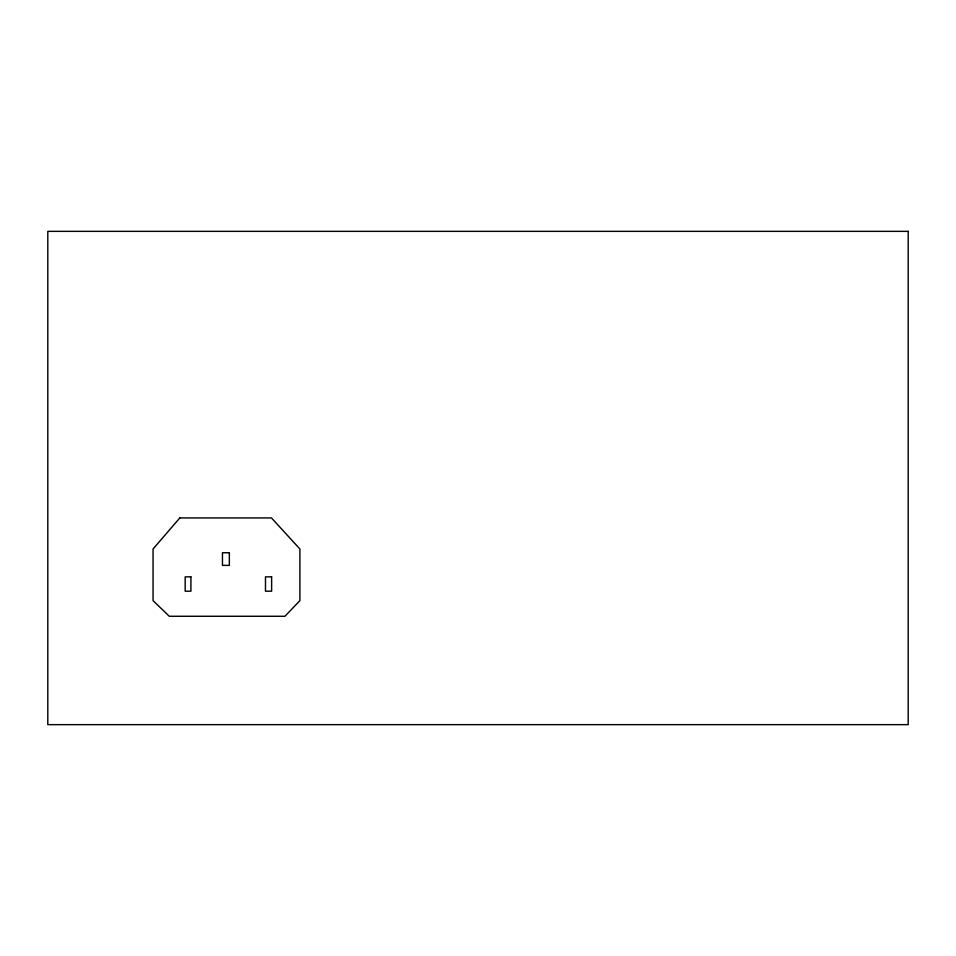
<?xml version="1.0" encoding="UTF-8"?>
<svg xmlns="http://www.w3.org/2000/svg" width="956" height="956" viewBox="0 0 956 956"><rect width="100%" height="100%" fill="white"/><g stroke="black" fill="none" stroke-linecap="round" stroke-linejoin="round"><path stroke-width="1.43" d="M179.824 517.925L153.056 548.995L153.056 600.619L169.296 616.273L284.96 616.273L299.897 600.619L299.897 548.995L271.456 517.925L179.824 517.925M908.2 231.352L47.8 231.352L47.8 724.648L908.2 724.648L908.2 231.352M229.344 552.759L222.461 552.759L222.461 565.378L229.344 565.378L229.344 552.759M190.913 576.85L185.177 576.85L185.177 591.19L190.913 591.19L190.913 576.85M271.624 576.85L265.481 576.85L265.481 591.19L271.624 591.19L271.624 576.85"/></g></svg>
